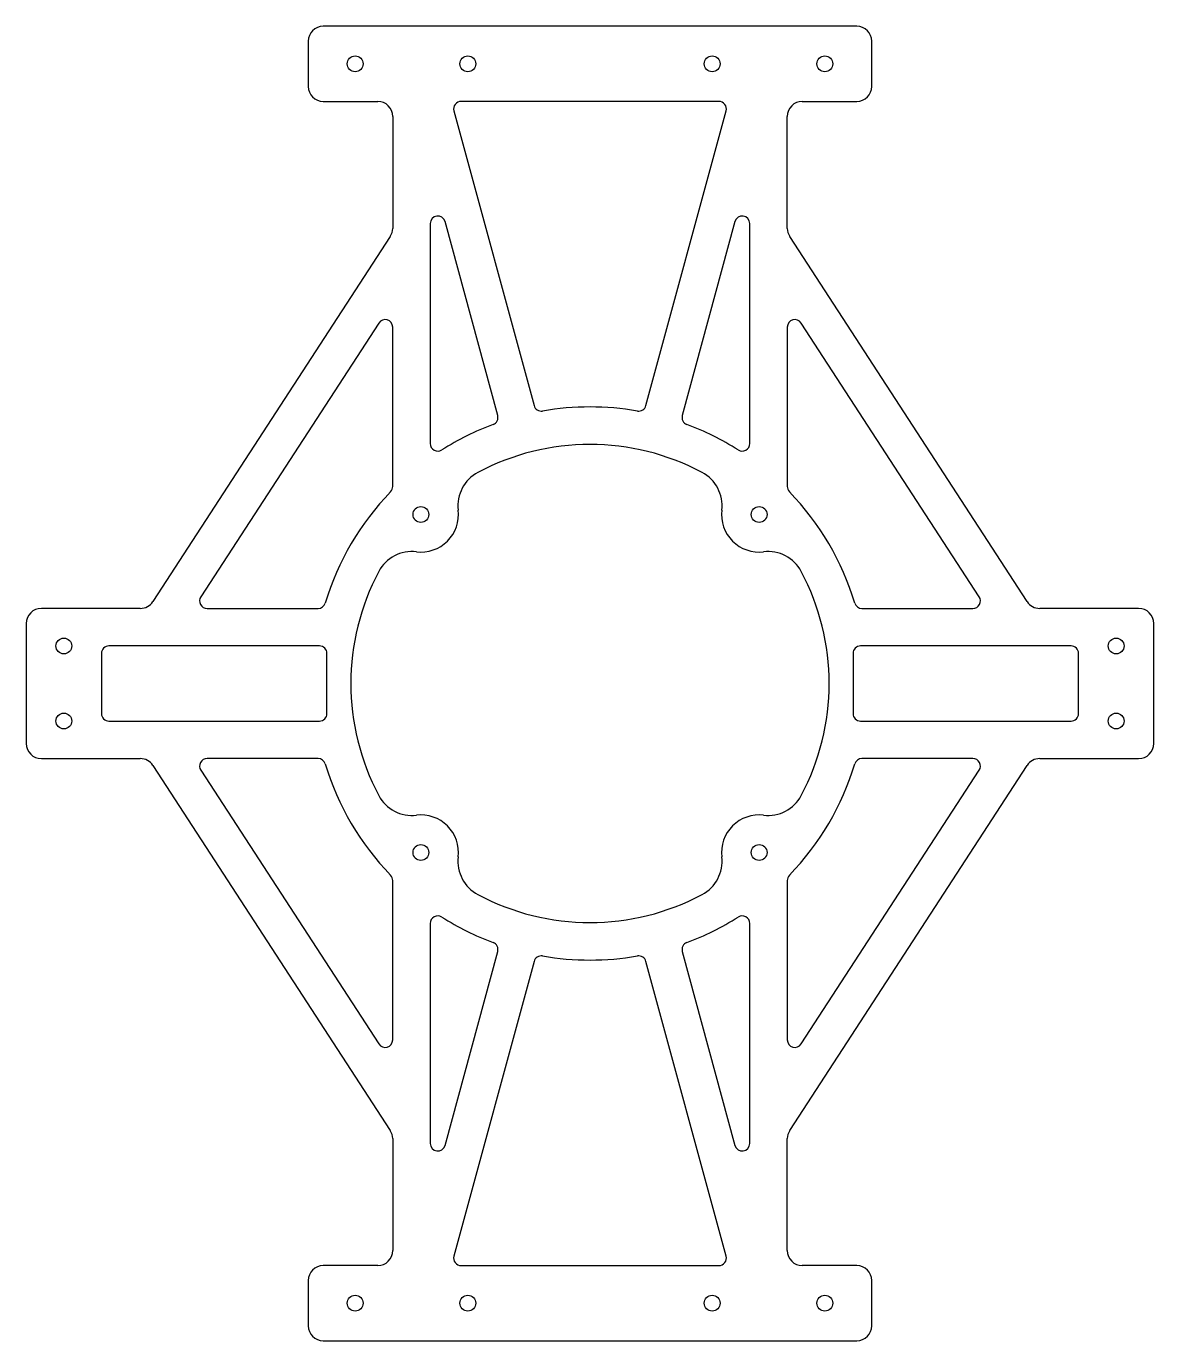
# Model space of a CAD drawing. Header units: millimetres. Extents: x -150 to 150, y -175 to 175.
import ezdxf

# ---------------------------------------------------------------- set-up
doc = ezdxf.new("R2010")
doc.units = ezdxf.units.MM

msp = doc.modelspace()

# ---------------------------------------------------------------- linework, layer by layer
at = {"color": 7, "linetype": 'Continuous', "lineweight": 25}
for p, q in [((71, 175), (-71, 175)), ((-75, 171), (-75, 159)), ((75, 159), (75, 171)), ((-71, 155), (-56.5, 155)), ((34.28, 155), (-34.28, 155)), ((56.5, 155), (71, 155)), ((-52.5, 151), (-52.5, 121.19)), ((-36.21, 152.48), (-14.9, 73.99)), ((14.9, 73.99), (36.21, 152.48)), ((52.5, 121.19), (52.5, 151)), ((-24.55, 71.38), (-38.57, 123.01)), ((38.57, 123.01), (24.55, 71.38)), ((-53.15, 119.01), (-116.32, 21.82)), ((-42.5, 122.49), (-42.5, 63.88)), ((42.5, 63.88), (42.5, 122.49)), ((116.32, 21.82), (53.15, 119.01)), ((-56.18, 95.99), (-103.56, 23.09)), ((-52.5, 52.45), (-52.5, 94.9)), ((52.5, 94.9), (52.5, 52.45)), ((103.56, 23.09), (56.18, 95.99)), ((-119.67, 20), (-146, 20)), ((-101.89, 20), (-72.37, 20)), ((72.37, 20), (101.89, 20)), ((146, 20), (119.67, 20)), ((-150, 16), (-150, -16)), ((150, -16), (150, 16)), ((-130, 8), (-130, -8)), ((-72, 10), (-128, 10)), ((-70, -8), (-70, 8)), ((70, 8), (70, -8)), ((128, 10), (72, 10)), ((130, -8), (130, 8)), ((-128, -10), (-72, -10)), ((72, -10), (128, -10)), ((-146, -20), (-119.67, -20)), ((-72.37, -20), (-101.89, -20)), ((101.89, -20), (72.37, -20)), ((119.67, -20), (146, -20)), ((-116.32, -21.82), (-53.15, -119.01)), ((-103.56, -23.09), (-56.18, -95.99)), ((53.15, -119.01), (116.32, -21.82)), ((56.18, -95.99), (103.56, -23.09)), ((-52.5, -94.9), (-52.5, -52.45)), ((52.5, -52.45), (52.5, -94.9)), ((-42.5, -63.88), (-42.5, -122.49)), ((42.5, -122.49), (42.5, -63.88)), ((-38.57, -123.01), (-24.55, -71.38)), ((24.55, -71.38), (38.57, -123.01)), ((-14.9, -73.99), (-36.21, -152.48)), ((36.21, -152.48), (14.9, -73.99)), ((-52.5, -121.19), (-52.5, -151)), ((52.5, -151), (52.5, -121.19)), ((-56.5, -155), (-71, -155)), ((-34.28, -155), (34.28, -155)), ((71, -155), (56.5, -155)), ((-75, -159), (-75, -171)), ((75, -171), (75, -159)), ((-71, -175), (71, -175))]:
    msp.add_line(p, q, dxfattribs=at)
for centre in [(-62.5, 165), (-32.5, 165), (32.5, 165), (62.5, 165), (-45, 45), (45, 45), (-140, 10), (140, 10), (-140, -10), (140, -10), (-45, -45), (45, -45), (-62.5, -165), (-32.5, -165), (32.5, -165), (62.5, -165)]:
    msp.add_circle(centre, 2.1, dxfattribs=at)
for centre, radius, start, end in [((-71, 171), 4, 90, 180), ((71, 171), 4, 0, 90), ((-71, 159), 4, 180, 270), ((71, 159), 4, 270, 0), ((-56.5, 151), 4, 0, 90), ((-34.28, 153), 2, 90, 195.1858), ((34.28, 153), 2, 344.8142, 90), ((56.5, 151), 4, 90, 180), ((-40.5, 122.49), 2, 15.1858, 180), ((40.5, 122.49), 2, 0, 164.8142), ((-56.5, 121.19), 4, 326.9761, 0), ((56.5, 121.19), 4, 180, 213.0239), ((-54.5, 94.9), 2, 0, 146.9761), ((54.5, 94.9), 2, 33.0239, 180), ((-12.97, 74.52), 2, 195.1858, 279.8759), ((0, 0), 73.64, 80.1241, 99.8759), ((12.97, 74.52), 2, 260.1241, 344.8142), ((-26.48, 70.85), 2, 290.4958, 15.1858), ((26.48, 70.85), 2, 164.8142, 249.5042), ((0, 0), 73.64, 110.4958, 122.3733), ((0, 0), 73.64, 57.6267, 69.5042), ((-40.5, 63.88), 2, 180, 302.3733), ((0, 0), 63.64, 62.0483, 117.9517), ((40.5, 63.88), 2, 237.6267, 0), ((-25.14, 47.38), 10, 117.9517, 186.8406), ((25.14, 47.38), 10, 353.1594, 62.0483), ((0, 0), 73.64, 136.0976, 163.091), ((-54.5, 52.45), 2, 316.0976, 0), ((54.5, 52.45), 2, 180, 223.9024), ((0, 0), 73.64, 16.909, 43.9024), ((-45, 45), 10, 263.1594, 6.8406), ((45, 45), 10, 173.1594, 276.8406), ((-47.38, 25.14), 10, 83.1594, 152.0483), ((47.38, 25.14), 10, 27.9517, 96.8406), ((0, 0), 63.64, 152.0483, 207.9517), ((0, 0), 63.64, 332.0483, 27.9517), ((-119.67, 24), 4, 270, 326.9761), ((-101.89, 22), 2, 146.9761, 270), ((-72.37, 22), 2, 270, 343.091), ((72.37, 22), 2, 196.909, 270), ((101.89, 22), 2, 270, 33.0239), ((119.67, 24), 4, 213.0239, 270), ((-146, 16), 4, 90, 180), ((146, 16), 4, 0, 90), ((-128, 8), 2, 90, 180), ((-72, 8), 2, 0, 90), ((72, 8), 2, 90, 180), ((128, 8), 2, 0, 90), ((-128, -8), 2, 180, 270), ((-72, -8), 2, 270, 0), ((72, -8), 2, 180, 270), ((128, -8), 2, 270, 0), ((-146, -16), 4, 180, 270), ((146, -16), 4, 270, 0), ((-119.67, -24), 4, 33.0239, 90), ((-101.89, -22), 2, 90, 213.0239), ((-72.37, -22), 2, 16.909, 90), ((72.37, -22), 2, 90, 163.091), ((101.89, -22), 2, 326.9761, 90), ((119.67, -24), 4, 90, 146.9761), ((0, 0), 73.64, 196.909, 223.9024), ((0, 0), 73.64, 316.0976, 343.091), ((-47.38, -25.14), 10, 207.9517, 276.8406), ((47.38, -25.14), 10, 263.1594, 332.0483), ((-45, -45), 10, 353.1594, 96.8406), ((45, -45), 10, 83.1594, 186.8406), ((-25.14, -47.38), 10, 173.1594, 242.0483), ((25.14, -47.38), 10, 297.9517, 6.8406), ((-54.5, -52.45), 2, 0, 43.9024), ((54.5, -52.45), 2, 136.0976, 180), ((0, 0), 63.64, 242.0483, 297.9517), ((-40.5, -63.88), 2, 57.6267, 180), ((0, 0), 73.64, 237.6267, 249.5042), ((0, 0), 73.64, 290.4958, 302.3733), ((40.5, -63.88), 2, 0, 122.3733), ((-26.48, -70.85), 2, 344.8142, 69.5042), ((26.48, -70.85), 2, 110.4958, 195.1858), ((-12.97, -74.52), 2, 80.1241, 164.8142), ((0, 0), 73.64, 260.1241, 279.8759), ((12.97, -74.52), 2, 15.1858, 99.8759), ((-54.5, -94.9), 2, 213.0239, 0), ((54.5, -94.9), 2, 180, 326.9761), ((-56.5, -121.19), 4, 0, 33.0239), ((-40.5, -122.49), 2, 180, 344.8142), ((40.5, -122.49), 2, 195.1858, 0), ((56.5, -121.19), 4, 146.9761, 180), ((-56.5, -151), 4, 270, 0), ((-34.28, -153), 2, 164.8142, 270), ((34.28, -153), 2, 270, 15.1858), ((56.5, -151), 4, 180, 270), ((-71, -159), 4, 90, 180), ((71, -159), 4, 0, 90), ((-71, -171), 4, 180, 270), ((71, -171), 4, 270, 0)]:
    msp.add_arc(centre, radius, start, end, dxfattribs=at)

doc.saveas('drawing.dxf')
